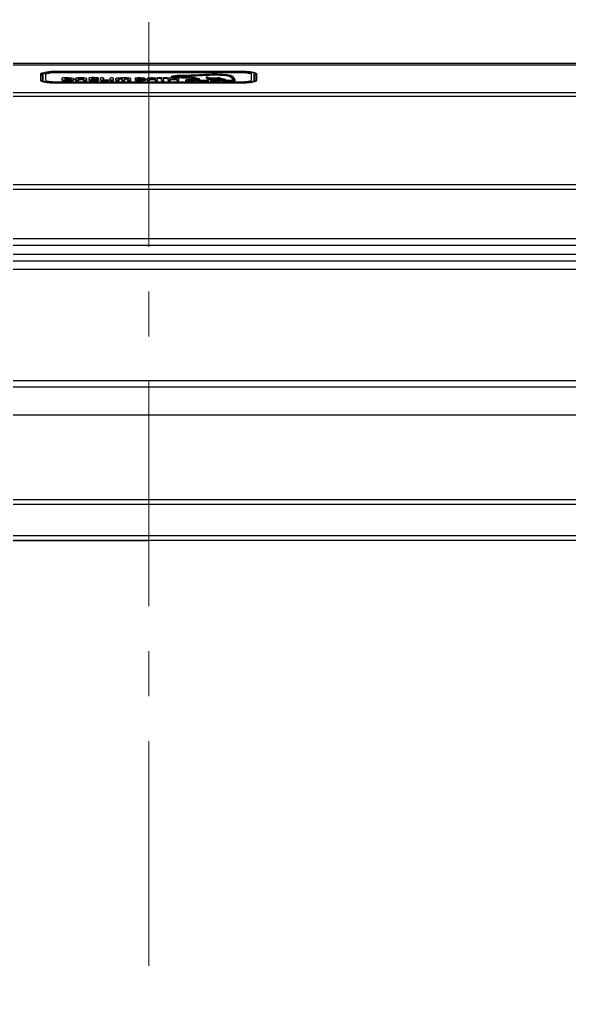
# Model space of a CAD drawing. Extents: x 612 to 6849, y -547 to 2005.
# Drawn here: x 5583.8 to 5706.2, y 98.2 to 315.4 of the extents above; entities that cross this region are included whole.
import ezdxf

# ---------------------------------------------------------------- set-up
doc = ezdxf.new("R2010")
doc.units = 0
doc.header["$LTSCALE"] = 20
doc.header["$MEASUREMENT"] = 0
doc.linetypes.add('CENTER', pattern=[2, 1.25, -0.25, 0.25, -0.25])
doc.layers.add('1', color=7, linetype='CONTINUOUS')

msp = doc.modelspace()

# ---------------------------------------------------------------- linework, layer by layer
at = {"layer": '1', "color": 1, "linetype": 'CENTER', "lineweight": 0, "ltscale": 2}
msp.add_line((5612.56, -215.16), (5612.56, 315.39), dxfattribs=at)
at = {"layer": '1', "color": 7, "linetype": 'Continuous'}
for p, q in [((5764.59, 305.58), (5460.54, 305.58)), ((5764.59, 305.27), (5460.54, 305.27)), ((5588.49, 301.82), (5588.49, 303.29)), ((5588.79, 303), (5588.79, 301.52)), ((5588.99, 303.34), (5588.99, 301.87)), ((5588.99, 301.57), (5588.99, 301.87)), ((5589.63, 301.87), (5589.63, 303.34)), ((5591.99, 303.87), (5591.99, 303.9)), ((5591.99, 303.9), (5632.99, 303.9)), ((5632.99, 303.86), (5591.99, 303.86)), ((5591.99, 303.75), (5591.99, 303.61)), ((5591.99, 303.75), (5632.99, 303.75)), ((5591.99, 303.61), (5632.99, 303.61)), ((5593.28, 301.91), (5593.28, 302.42)), ((5593.28, 301.91), (5593.28, 301.76)), ((5593.91, 301.96), (5593.91, 302.37)), ((5594.18, 301.86), (5594.18, 301.71)), ((5595.17, 301.89), (5595.17, 301.74)), ((5595.2, 302.23), (5595.2, 302.11)), ((5596.24, 301.9), (5596.24, 302.29)), ((5596.24, 301.9), (5596.24, 301.75)), ((5596.43, 301.87), (5596.43, 301.72)), ((5598.01, 302.22), (5596.87, 302.22)), ((5598.01, 302.13), (5596.87, 302.13)), ((5596.87, 302.13), (5596.87, 301.9)), ((5598.01, 301.98), (5596.87, 301.98)), ((5596.87, 301.9), (5596.87, 301.75)), ((5597.3, 302.37), (5597.3, 302.22)), ((5597.57, 302.37), (5597.57, 302.22)), ((5598.01, 302.29), (5598.01, 302.22)), ((5598.01, 301.9), (5598.01, 302.13)), ((5598.01, 301.9), (5598.01, 301.75)), ((5598.2, 301.87), (5598.2, 301.72)), ((5598.64, 302.29), (5598.64, 301.9)), ((5598.64, 301.9), (5598.64, 301.75)), ((5599.19, 302.31), (5599.19, 302.02)), ((5599.19, 302.02), (5599.19, 301.87)), ((5601.08, 302.22), (5599.82, 302.22)), ((5599.82, 302.02), (5599.82, 302.13)), ((5600.26, 302.37), (5600.26, 302.22)), ((5601.23, 302.37), (5600.26, 302.37)), ((5601.29, 301.96), (5600.26, 301.96)), ((5601.08, 302.13), (5601.08, 301.98)), ((5601.23, 302.22), (5601.18, 302.22)), ((5601.23, 302.37), (5601.23, 302.22)), ((5601.28, 302.37), (5601.23, 302.37)), ((5601.28, 302.22), (5601.23, 302.22)), ((5601.24, 302.46), (5601.28, 302.46)), ((5601.29, 301.87), (5601.25, 301.87)), ((5601.25, 301.87), (5601.25, 301.72)), ((5601.28, 302.37), (5601.28, 302.46)), ((5601.28, 302.37), (5601.28, 302.22)), ((5601.28, 302.19), (5601.28, 302.04)), ((5601.29, 301.87), (5601.29, 301.96)), ((5601.29, 301.87), (5601.29, 301.72)), ((5601.82, 302.05), (5601.82, 302.43)), ((5601.82, 302.05), (5601.82, 301.9)), ((5602.02, 302.46), (5602.25, 302.46)), ((5602.04, 301.9), (5602.04, 301.76)), ((5602.79, 301.86), (5602.79, 301.71)), ((5602.85, 301.96), (5603.57, 301.96)), ((5603.52, 301.87), (5603.52, 301.72)), ((5603.57, 301.87), (5603.52, 301.87)), ((5603.57, 301.96), (5603.57, 301.87)), ((5603.57, 301.87), (5603.57, 301.72)), ((5603.98, 301.9), (5603.98, 302.43)), ((5603.98, 301.9), (5603.98, 301.76)), ((5604.18, 302.46), (5604.42, 302.46)), ((5604.42, 301.87), (5604.18, 301.87)), ((5604.18, 301.87), (5604.18, 301.72)), ((5604.42, 301.87), (5604.42, 301.72)), ((5604.62, 302.43), (5604.62, 301.9)), ((5604.62, 301.9), (5604.62, 301.76)), ((5605.21, 301.9), (5605.21, 302.21)), ((5605.21, 301.9), (5605.21, 301.75)), ((5605.41, 301.87), (5605.41, 301.72)), ((5605.65, 301.87), (5605.41, 301.87)), ((5605.65, 301.87), (5605.65, 301.72)), ((5605.78, 301.87), (5605.78, 301.73)), ((5605.85, 302.25), (5605.85, 301.9)), ((5605.85, 302.25), (5605.85, 302.1)), ((5605.85, 302.1), (5605.85, 301.75)), ((5605.85, 301.9), (5605.85, 301.75)), ((5605.99, 302.34), (5605.99, 302.19)), ((5606.53, 302.36), (5606.53, 301.9)), ((5606.53, 301.9), (5606.53, 301.75)), ((5606.96, 301.87), (5606.73, 301.87)), ((5606.73, 301.87), (5606.73, 301.72)), ((5606.96, 301.87), (5606.96, 301.72)), ((5607.16, 302.36), (5607.16, 301.9)), ((5607.16, 301.9), (5607.16, 301.75)), ((5607.71, 302.34), (5607.71, 302.19)), ((5607.85, 302.25), (5607.85, 302.1)), ((5607.85, 301.9), (5607.85, 302.25)), ((5607.85, 301.75), (5607.85, 302.1)), ((5607.85, 301.9), (5607.85, 301.75)), ((5608.29, 301.87), (5608.04, 301.87)), ((5608.04, 301.87), (5608.04, 301.72)), ((5608.29, 301.87), (5608.29, 301.72)), ((5608.48, 302.21), (5608.48, 301.9)), ((5608.48, 301.9), (5608.48, 301.75)), ((5609.56, 301.89), (5609.56, 302.43)), ((5609.56, 301.89), (5609.56, 301.74)), ((5609.69, 301.87), (5609.69, 301.72)), ((5609.97, 302.2), (5609.97, 302.39)), ((5610.68, 302.2), (5609.97, 302.2)), ((5609.97, 301.93), (5609.97, 302.14)), ((5609.97, 302.14), (5610.75, 302.14)), ((5609.97, 301.99), (5610.75, 301.99)), ((5610.18, 301.86), (5610.18, 301.71)), ((5610.7, 302.39), (5610.7, 302.25)), ((5610.75, 302.14), (5610.75, 301.99)), ((5611.29, 301.89), (5611.29, 301.74)), ((5611.59, 302.21), (5611.59, 302.13)), ((5611.78, 302.04), (5611.78, 301.89)), ((5612.2, 301.88), (5612.2, 302.3)), ((5612.2, 301.88), (5612.2, 301.73)), ((5612.52, 301.87), (5612.28, 301.87)), ((5612.28, 301.87), (5612.28, 301.72)), ((5612.52, 301.87), (5612.52, 301.72)), ((5612.6, 302.2), (5612.6, 302.3)), ((5613.98, 302.2), (5612.6, 302.2)), ((5612.6, 302.14), (5612.6, 301.88)), ((5613.98, 302.14), (5612.6, 302.14)), ((5613.98, 301.99), (5612.6, 301.99)), ((5612.6, 301.88), (5612.6, 301.73)), ((5613.17, 302.4), (5613.17, 302.25)), ((5613.86, 302.37), (5613.86, 302.23)), ((5613.98, 302.3), (5613.98, 302.2)), ((5613.98, 301.88), (5613.98, 302.14)), ((5613.98, 301.88), (5613.98, 301.73)), ((5614.06, 301.87), (5614.06, 301.72)), ((5614.3, 301.87), (5614.06, 301.87)), ((5614.3, 301.87), (5614.3, 301.72)), ((5614.38, 302.3), (5614.38, 301.88)), ((5614.38, 301.88), (5614.38, 301.73)), ((5614.45, 302.41), (5614.45, 302.44)), ((5614.45, 302.41), (5614.45, 302.26)), ((5614.53, 302.45), (5616.63, 302.45)), ((5615.38, 302.39), (5614.53, 302.39)), ((5614.53, 302.39), (5614.53, 302.25)), ((5615.38, 302.25), (5614.53, 302.25)), ((5615.38, 301.88), (5615.38, 302.39)), ((5615.38, 301.88), (5615.38, 301.73)), ((5615.46, 301.87), (5615.46, 301.72)), ((5615.7, 301.87), (5615.46, 301.87)), ((5615.7, 301.87), (5615.7, 301.72)), ((5615.78, 302.39), (5615.78, 301.88)), ((5616.63, 302.39), (5615.78, 302.39)), ((5616.63, 302.25), (5615.78, 302.25)), ((5615.78, 301.88), (5615.78, 301.73)), ((5616.63, 302.39), (5616.63, 302.25)), ((5616.7, 302.44), (5616.7, 302.41)), ((5616.7, 302.41), (5616.7, 302.26)), ((5616.88, 301.88), (5616.88, 302.44)), ((5616.88, 301.88), (5616.88, 301.73)), ((5616.97, 302.45), (5617.2, 302.45)), ((5616.97, 301.87), (5616.97, 301.72)), ((5617.2, 301.87), (5616.97, 301.87)), ((5617.2, 301.87), (5617.2, 301.72)), ((5617.28, 302.44), (5617.28, 302.2)), ((5617.28, 302.2), (5618.76, 302.2)), ((5618.76, 302.14), (5617.28, 302.14)), ((5617.28, 302.14), (5617.28, 301.88)), ((5618.76, 301.99), (5617.28, 301.99)), ((5617.28, 301.88), (5617.28, 301.73)), ((5618.04, 302.85), (5618.05, 302.86)), ((5618.36, 302.82), (5618.38, 302.83)), ((5618.36, 302.82), (5618.36, 302.67)), ((5618.36, 302.67), (5618.38, 302.68)), ((5618.38, 302.83), (5618.38, 302.68)), ((5618.54, 302.79), (5618.54, 302.65)), ((5618.71, 302.54), (5618.71, 302.4)), ((5619.2, 302.54), (5618.71, 302.54)), ((5618.76, 302.39), (5618.71, 302.4)), ((5619.22, 302.6), (5618.73, 302.61)), ((5618.76, 302.2), (5618.76, 302.44)), ((5618.76, 301.88), (5618.76, 302.14)), ((5618.76, 301.88), (5618.76, 301.73)), ((5618.85, 302.75), (5618.85, 302.61)), ((5618.85, 302.45), (5619.08, 302.45)), ((5618.85, 301.87), (5618.85, 301.72)), ((5619.08, 301.87), (5618.85, 301.87)), ((5619.08, 301.87), (5619.08, 301.72)), ((5619.16, 302.44), (5619.16, 301.88)), ((5619.2, 302.39), (5619.16, 302.39)), ((5619.16, 301.88), (5619.16, 301.73)), ((5619.2, 302.54), (5619.2, 302.39)), ((5619.96, 303.03), (5620.43, 303.03)), ((5619.97, 302.96), (5619.97, 302.82)), ((5619.97, 302.96), (5620.43, 302.96)), ((5619.97, 302.82), (5620.01, 302.82)), ((5620.03, 302.87), (5620.03, 302.72)), ((5620.22, 302.87), (5620.22, 302.73)), ((5620.31, 302.8), (5620.31, 302.65)), ((5620.43, 302.96), (5620.43, 302.94)), ((5620.49, 302.79), (5620.49, 302.64)), ((5622.25, 301.93), (5621.25, 301.93)), ((5621.25, 301.87), (5621.25, 301.72)), ((5622.25, 301.87), (5621.25, 301.87)), ((5621.26, 301.98), (5621.26, 301.93)), ((5621.44, 302.48), (5621.44, 302.33)), ((5622.25, 301.87), (5622.25, 301.72)), ((5623.53, 302.13), (5623.53, 301.98)), ((5623.64, 301.88), (5623.64, 301.83)), ((5625.37, 302.51), (5625.37, 302.36)), ((5626.34, 301.95), (5626.34, 301.81)), ((5626.81, 301.98), (5626.81, 301.93)), ((5627.97, 301.93), (5626.83, 301.93)), ((5626.86, 301.87), (5626.86, 301.72)), ((5627.97, 301.87), (5626.86, 301.87)), ((5626.87, 302.26), (5626.87, 302.12)), ((5626.92, 302.21), (5626.92, 302.16)), ((5627.97, 301.87), (5627.97, 301.72)), ((5628.2, 302.26), (5628.2, 302.11)), ((5628.99, 302.08), (5628.99, 301.94)), ((5630.95, 302.64), (5630.95, 302.49)), ((5630.95, 302.64), (5631, 302.51)), ((5630.95, 302.49), (5631, 302.37)), ((5631, 302.51), (5631, 302.37)), ((5631.1, 302.31), (5631.32, 301.99)), ((5631.1, 302.31), (5631.1, 302.17)), ((5631.1, 302.17), (5631.32, 301.85)), ((5631.32, 302.64), (5631.38, 302.52)), ((5631.48, 302.32), (5631.69, 302)), ((5632.99, 303.87), (5632.99, 303.9)), ((5632.99, 303.75), (5632.99, 303.61)), ((5635.36, 303.34), (5635.36, 301.87)), ((5635.99, 301.87), (5635.99, 303.34)), ((5635.99, 301.57), (5635.99, 301.87)), ((5636.19, 301.52), (5636.19, 303)), ((5636.49, 303.29), (5636.49, 301.82)), ((5632.99, 301.46), (5591.99, 301.46)), ((5591.99, 301.22), (5591.99, 301.35)), ((5591.99, 301.35), (5632.99, 301.35)), ((5632.99, 301.21), (5591.99, 301.21)), ((5632.99, 301.21), (5591.99, 301.21)), ((5591.99, 301.21), (5591.99, 301.21)), ((5601.29, 301.72), (5601.25, 301.72)), ((5603.57, 301.72), (5603.52, 301.72)), ((5604.42, 301.72), (5604.18, 301.72)), ((5605.65, 301.72), (5605.41, 301.72)), ((5606.96, 301.72), (5606.73, 301.72)), ((5608.29, 301.72), (5608.04, 301.72)), ((5612.52, 301.72), (5612.28, 301.72)), ((5614.3, 301.72), (5614.06, 301.72)), ((5615.7, 301.72), (5615.46, 301.72)), ((5617.2, 301.72), (5616.97, 301.72)), ((5619.08, 301.72), (5618.85, 301.72)), ((5622.25, 301.72), (5621.25, 301.72)), ((5623.6, 301.77), (5623.6, 301.62)), ((5625.02, 301.77), (5623.6, 301.77)), ((5625.02, 301.62), (5623.6, 301.62)), ((5625.02, 301.83), (5623.61, 301.83)), ((5625.02, 301.77), (5625.02, 301.62)), ((5627.97, 301.72), (5626.86, 301.72)), ((5630.88, 301.77), (5629.45, 301.77)), ((5629.45, 301.77), (5629.45, 301.62)), ((5630.88, 301.62), (5629.45, 301.62)), ((5630.88, 301.83), (5629.48, 301.83)), ((5630.88, 301.77), (5630.88, 301.62)), ((5632.99, 301.22), (5632.99, 301.35)), ((5632.99, 301.21), (5632.99, 301.21)), ((5468.04, 299.12), (5757.09, 299.12)), ((5468.04, 298.37), (5757.09, 298.37)), ((5414.45, 278.72), (5810.68, 278.72)), ((5810.58, 277.56), (5414.54, 277.56)), ((5470.29, 266.7), (5754.83, 266.7)), ((5754.83, 265.14), (5470.29, 265.14)), ((5470.29, 263.15), (5754.84, 263.15)), ((5470.29, 261.7), (5754.84, 261.7)), ((5755.24, 259.74), (5469.89, 259.74)), ((5469.24, 235.06), (5755.89, 235.06)), ((5755.89, 233.56), (5469.24, 233.56)), ((5751.01, 227.34), (5474.12, 227.34)), ((5473.15, 208.56), (5751.98, 208.56)), ((5751.98, 207.47), (5473.15, 207.47)), ((5498.58, 200.59), (5726.55, 200.59)), ((5421.96, 199.47), (5612.56, 199.47)), ((5727.8, 199.47), (5497.33, 199.47)), ((5803.17, 199.47), (5612.56, 199.47))]:
    msp.add_line(p, q, dxfattribs=at)
for centre, start_param, end_param in [((5588.49, 303), 3.141593, 4.712389), ((5636.49, 303), 4.712389, 6.283185), ((5588.49, 301.52), 3.141593, 4.712389), ((5636.49, 301.52), 4.712389, 6.283185)]:
    msp.add_ellipse(centre, major_axis=(-0.3, 0), ratio=0.984808, start_param=start_param, end_param=end_param, dxfattribs=at)
for points, knots in [([(5588.49, 303.29), (5588.49, 303.37), (5588.57, 303.44), (5588.77, 303.53), (5588.84, 303.56), (5588.91, 303.58)], [0, 0, 0, 0, 0.727953, 0.727953, 1, 1, 1, 1]), ([(5588.79, 302.85), (5588.79, 302.87), (5588.8, 302.89), (5588.83, 302.95), (5588.88, 302.99), (5588.95, 303.03)], [0, 0, 0, 0, 0.299096, 0.299096, 1, 1, 1, 1]), ([(5594.18, 301.86), (5593.96, 301.86), (5593.74, 301.86), (5593.39, 301.87), (5593.26, 301.88), (5593.28, 301.91)], [0, 0, 0, 0, 0.5, 0.5, 1, 1, 1, 1]), ([(5593.28, 302.42), (5593.28, 302.45), (5593.38, 302.46), (5593.51, 302.46), (5593.83, 302.46), (5594.17, 302.47), (5594.86, 302.46), (5595.24, 302.44), (5595.72, 302.35), (5595.86, 302.28), (5595.83, 302.22)], [0, 0, 0, 0, 0.25, 0.25, 0.25, 0.5, 0.5, 0.75, 0.75, 1, 1, 1, 1]), ([(5593.91, 302.37), (5594.07, 302.37), (5594.23, 302.37), (5594.61, 302.37), (5594.86, 302.36), (5595.15, 302.31), (5595.21, 302.26), (5595.2, 302.23)], [0, 0, 0, 0, 0.333333, 0.333333, 0.666667, 0.666667, 1, 1, 1, 1]), ([(5593.91, 302.22), (5594.07, 302.22), (5594.23, 302.22), (5594.61, 302.22), (5594.86, 302.21), (5595.15, 302.16), (5595.21, 302.11), (5595.2, 302.08)], [0, 0, 0, 0, 0.333333, 0.333333, 0.666667, 0.666667, 1, 1, 1, 1]), ([(5595.83, 302.22), (5595.84, 302.18), (5595.84, 302.14), (5595.83, 302.09), (5595.82, 302.01), (5595.62, 301.93), (5595.17, 301.89)], [0, 0, 0, 0, 0.5, 0.5, 0.5, 1, 1, 1, 1]), ([(5595.84, 302.02), (5595.84, 301.99), (5595.83, 301.97), (5595.83, 301.95), (5595.82, 301.86), (5595.62, 301.78), (5595.17, 301.74)], [0, 0, 0, 0, 0.349648, 0.349648, 0.349648, 1, 1, 1, 1]), ([(5596.87, 301.9), (5596.86, 301.88), (5596.79, 301.87), (5596.59, 301.87), (5596.51, 301.87), (5596.43, 301.87)], [0, 0, 0, 0, 0.5, 0.5, 1, 1, 1, 1]), ([(5596.87, 302.22), (5596.87, 302.25), (5596.87, 302.27), (5596.87, 302.31), (5596.87, 302.34), (5597.03, 302.37), (5597.2, 302.37), (5597.3, 302.37)], [0, 0, 0, 0, 0.333333, 0.333333, 0.666667, 0.666667, 1, 1, 1, 1]), ([(5597.57, 302.47), (5597.84, 302.46), (5598.13, 302.46), (5598.58, 302.39), (5598.64, 302.34), (5598.64, 302.29)], [0, 0, 0, 0, 0.5, 0.5, 1, 1, 1, 1]), ([(5597.57, 302.37), (5597.68, 302.37), (5597.86, 302.37), (5598.01, 302.34), (5598.01, 302.31), (5598.01, 302.29)], [0, 0, 0, 0, 0.5, 0.5, 1, 1, 1, 1]), ([(5598.64, 301.9), (5598.64, 301.9), (5598.63, 301.89), (5598.6, 301.88), (5598.58, 301.88), (5598.53, 301.87), (5598.49, 301.87), (5598.37, 301.87), (5598.29, 301.87), (5598.2, 301.87)], [0, 0, 0, 0, 0.25, 0.25, 0.5, 0.5, 0.75, 0.75, 1, 1, 1, 1]), ([(5601.25, 301.87), (5600.93, 301.85), (5600.35, 301.86), (5600.03, 301.86), (5599.53, 301.87), (5599.15, 301.93), (5599.19, 302.02)], [0, 0, 0, 0, 0.5, 0.5, 0.5, 1, 1, 1, 1]), ([(5601.25, 301.72), (5600.93, 301.71), (5600.35, 301.71), (5600.03, 301.72), (5599.53, 301.72), (5599.15, 301.78), (5599.19, 301.87)], [0, 0, 0, 0, 0.5, 0.5, 0.5, 1, 1, 1, 1]), ([(5600.26, 301.96), (5600.16, 301.96), (5599.98, 301.96), (5599.81, 301.98), (5599.82, 302), (5599.82, 302.02)], [0, 0, 0, 0, 0.5, 0.5, 1, 1, 1, 1]), ([(5599.82, 302.22), (5599.82, 302.25), (5599.82, 302.28), (5599.82, 302.32), (5599.82, 302.34), (5599.95, 302.37), (5600.16, 302.37), (5600.26, 302.37)], [0, 0, 0, 0, 0.333333, 0.333333, 0.666667, 0.666667, 1, 1, 1, 1]), ([(5601.28, 302.19), (5601.28, 302.18), (5601.28, 302.17), (5601.28, 302.14), (5601.19, 302.13), (5601.08, 302.13)], [0, 0, 0, 0, 0.5, 0.5, 1, 1, 1, 1]), ([(5601.28, 302.04), (5601.28, 302.03), (5601.28, 302.02), (5601.28, 301.99), (5601.19, 301.98), (5601.08, 301.98)], [0, 0, 0, 0, 0.5, 0.5, 1, 1, 1, 1]), ([(5602.04, 301.9), (5601.89, 301.93), (5601.83, 301.97), (5601.82, 302), (5601.81, 302.02), (5601.82, 302.03), (5601.82, 302.05)], [0, 0, 0, 0, 0.5, 0.5, 0.5, 1, 1, 1, 1]), ([(5602.04, 301.76), (5601.89, 301.78), (5601.83, 301.82), (5601.82, 301.86), (5601.81, 301.87), (5601.82, 301.89), (5601.82, 301.9)], [0, 0, 0, 0, 0.5, 0.5, 0.5, 1, 1, 1, 1]), ([(5602.25, 302.46), (5602.36, 302.46), (5602.45, 302.45), (5602.45, 302.43), (5602.45, 302.29), (5602.45, 302.15), (5602.45, 302.01)], [0, 0, 0, 0, 0.5, 0.5, 0.5, 1, 1, 1, 1]), ([(5602.33, 302.31), (5602.4, 302.31), (5602.45, 302.29), (5602.45, 302.28), (5602.45, 302.23), (5602.45, 302.18), (5602.45, 302.12)], [0, 0, 0, 0, 0.672868, 0.672868, 0.672868, 1, 1, 1, 1]), ([(5602.45, 302.01), (5602.45, 302), (5602.44, 301.99), (5602.56, 301.96), (5602.74, 301.96), (5602.85, 301.96)], [0, 0, 0, 0, 0.5, 0.5, 1, 1, 1, 1]), ([(5605.21, 302.21), (5605.21, 302.26), (5605.22, 302.34), (5605.57, 302.43), (5605.8, 302.45), (5606.06, 302.45)], [0, 0, 0, 0, 0.5, 0.5, 1, 1, 1, 1]), ([(5605.41, 301.87), (5605.35, 301.87), (5605.3, 301.87), (5605.23, 301.88), (5605.21, 301.89), (5605.21, 301.9)], [0, 0, 0, 0, 0.5, 0.5, 1, 1, 1, 1]), ([(5606.06, 302.45), (5606.32, 302.46), (5606.59, 302.46), (5607.1, 302.46), (5607.4, 302.46), (5607.9, 302.45), (5608.13, 302.43), (5608.47, 302.34), (5608.48, 302.26), (5608.48, 302.21)], [0, 0, 0, 0, 0.25, 0.25, 0.5, 0.5, 0.75, 0.75, 1, 1, 1, 1]), ([(5606.53, 301.9), (5606.54, 301.89), (5606.55, 301.88), (5606.62, 301.87), (5606.67, 301.87), (5606.73, 301.87)], [0, 0, 0, 0, 0.5, 0.5, 1, 1, 1, 1]), ([(5607.16, 301.9), (5607.16, 301.89), (5607.15, 301.88), (5607.07, 301.87), (5607.02, 301.87), (5606.96, 301.87)], [0, 0, 0, 0, 0.5, 0.5, 1, 1, 1, 1]), ([(5608.04, 301.87), (5608, 301.87), (5607.96, 301.87), (5607.88, 301.88), (5607.85, 301.89), (5607.85, 301.9)], [0, 0, 0, 0, 0.5, 0.5, 1, 1, 1, 1]), ([(5608.48, 301.9), (5608.48, 301.89), (5608.47, 301.88), (5608.4, 301.87), (5608.35, 301.87), (5608.29, 301.87)], [0, 0, 0, 0, 0.5, 0.5, 1, 1, 1, 1]), ([(5610.36, 302.46), (5610.78, 302.46), (5611.43, 302.45), (5611.66, 302.38), (5611.81, 302.33), (5611.81, 302.25), (5611.59, 302.21)], [0, 0, 0, 0, 0.5, 0.5, 0.5, 1, 1, 1, 1]), ([(5610.7, 302.39), (5611.06, 302.38), (5611.38, 302.38), (5611.36, 302.29), (5611.34, 302.23), (5611.02, 302.2), (5610.68, 302.2)], [0, 0, 0, 0, 0.5, 0.5, 0.5, 1, 1, 1, 1]), ([(5612.6, 302.3), (5612.6, 302.32), (5612.61, 302.35), (5612.78, 302.39), (5613, 302.4), (5613.17, 302.4)], [0, 0, 0, 0, 0.5, 0.5, 1, 1, 1, 1]), ([(5613.17, 302.4), (5613.26, 302.4), (5613.34, 302.4), (5613.58, 302.4), (5613.76, 302.39), (5613.86, 302.37)], [0, 0, 0, 0, 0.5, 0.5, 1, 1, 1, 1]), ([(5613.17, 302.25), (5613.26, 302.25), (5613.34, 302.25), (5613.58, 302.25), (5613.76, 302.25), (5613.86, 302.23)], [0, 0, 0, 0, 0.5, 0.5, 1, 1, 1, 1]), ([(5618.71, 302.54), (5618.31, 302.55), (5617.77, 302.59), (5617.58, 302.65), (5617.46, 302.69), (5617.48, 302.73), (5617.61, 302.77), (5617.67, 302.78), (5617.75, 302.8), (5617.91, 302.83), (5617.99, 302.84), (5618.04, 302.85)], [0, 0, 0, 0, 0.25, 0.25, 0.25, 0.5, 0.5, 0.5, 0.75, 0.75, 1, 1, 1, 1]), ([(5618.71, 302.4), (5618.31, 302.4), (5617.77, 302.44), (5617.58, 302.5), (5617.46, 302.54), (5617.48, 302.58), (5617.61, 302.62), (5617.65, 302.63), (5617.71, 302.64), (5617.77, 302.65)], [0, 0, 0, 0, 0.363314, 0.363314, 0.363314, 0.726629, 0.726629, 0.726629, 1, 1, 1, 1]), ([(5618.73, 302.61), (5618.47, 302.61), (5618.04, 302.64), (5617.91, 302.68), (5617.85, 302.7), (5617.87, 302.72), (5617.98, 302.75), (5618.05, 302.76), (5618.21, 302.79), (5618.29, 302.8), (5618.36, 302.82)], [0, 0, 0, 0, 0.25, 0.25, 0.25, 0.5, 0.5, 0.75, 0.75, 1, 1, 1, 1]), ([(5618.85, 302.75), (5618.79, 302.75), (5618.71, 302.75), (5618.62, 302.77), (5618.55, 302.78), (5618.54, 302.79)], [0, 0, 0, 0, 0.5, 0.5, 1, 1, 1, 1]), ([(5619.11, 302.81), (5619.18, 302.81), (5619.16, 302.8), (5619.06, 302.77), (5618.95, 302.76), (5618.85, 302.75)], [0, 0, 0, 0, 0.5, 0.5, 1, 1, 1, 1]), ([(5621.44, 302.48), (5621.22, 302.49), (5621, 302.51), (5620.76, 302.51), (5620.27, 302.53), (5619.7, 302.53), (5619.2, 302.54)], [0, 0, 0, 0, 0.5, 0.5, 0.5, 1, 1, 1, 1]), ([(5621.44, 302.33), (5621.22, 302.35), (5621, 302.36), (5620.76, 302.37), (5620.27, 302.38), (5619.7, 302.38), (5619.2, 302.39)], [0, 0, 0, 0, 0.5, 0.5, 0.5, 1, 1, 1, 1]), ([(5623.64, 301.88), (5624.25, 302), (5623.89, 302.18), (5623.37, 302.29), (5622.72, 302.43), (5621.85, 302.55), (5620.83, 302.58), (5620.32, 302.59), (5619.74, 302.6), (5619.22, 302.6)], [0, 0, 0, 0, 0.333333, 0.333333, 0.333333, 0.666667, 0.666667, 0.666667, 1, 1, 1, 1]), ([(5620.03, 302.87), (5619.97, 302.88), (5619.98, 302.89), (5620.02, 302.9), (5620.18, 302.93), (5620.44, 302.96), (5620.65, 302.93), (5620.77, 302.92), (5620.83, 302.9), (5620.8, 302.84), (5620.65, 302.8), (5620.49, 302.79)], [0, 0, 0, 0, 0.25, 0.25, 0.25, 0.5, 0.5, 0.5, 0.75, 0.75, 1, 1, 1, 1]), ([(5620.38, 302.83), (5620.44, 302.84), (5620.52, 302.86), (5620.54, 302.88), (5620.52, 302.89), (5620.39, 302.9), (5620.28, 302.88), (5620.22, 302.87)], [0, 0, 0, 0, 0.333333, 0.333333, 0.666667, 0.666667, 1, 1, 1, 1]), ([(5620.43, 303.03), (5620.91, 303.03), (5621.44, 303.03), (5621.91, 303.05), (5622.55, 303.07), (5623.17, 303.11), (5623.79, 303.14), (5624.54, 303.19), (5625.3, 303.23), (5626.09, 303.26), (5627.59, 303.3), (5629.27, 303.28), (5630.35, 303.07), (5630.95, 302.95), (5631.23, 302.8), (5631.32, 302.64)], [0, 0, 0, 0, 0.2, 0.2, 0.2, 0.4, 0.4, 0.4, 0.6, 0.6, 0.6, 0.8, 0.8, 0.8, 1, 1, 1, 1]), ([(5620.43, 302.96), (5620.94, 302.97), (5621.49, 302.96), (5621.99, 302.98), (5622.64, 303.01), (5623.28, 303.04), (5623.91, 303.08), (5624.64, 303.13), (5625.38, 303.17), (5626.15, 303.19), (5627.52, 303.23), (5629.08, 303.21), (5630.07, 303.02), (5630.61, 302.92), (5630.86, 302.78), (5630.95, 302.64)], [0, 0, 0, 0, 0.2, 0.2, 0.2, 0.4, 0.4, 0.4, 0.6, 0.6, 0.6, 0.8, 0.8, 0.8, 1, 1, 1, 1]), ([(5620.43, 302.82), (5620.94, 302.82), (5621.49, 302.82), (5621.99, 302.84), (5622.64, 302.86), (5623.28, 302.9), (5623.91, 302.93), (5624.64, 302.98), (5625.38, 303.02), (5626.15, 303.04), (5627.52, 303.08), (5629.08, 303.07), (5630.07, 302.87), (5630.61, 302.77), (5630.86, 302.63), (5630.95, 302.49)], [0, 0, 0, 0, 0.2, 0.2, 0.2, 0.4, 0.4, 0.4, 0.6, 0.6, 0.6, 0.8, 0.8, 0.8, 1, 1, 1, 1]), ([(5620.67, 302.78), (5620.77, 302.77), (5620.83, 302.75), (5620.8, 302.69), (5620.65, 302.65), (5620.49, 302.64)], [0, 0, 0, 0, 0.488769, 0.488769, 1, 1, 1, 1]), ([(5621.25, 301.87), (5621.11, 301.87), (5620.97, 301.87), (5620.79, 301.91), (5620.76, 301.93), (5620.78, 301.97), (5620.92, 302.01), (5621.03, 302.02)], [0, 0, 0, 0, 0.333333, 0.333333, 0.666667, 0.666667, 1, 1, 1, 1]), ([(5621.03, 302.02), (5621.43, 302.08), (5621.57, 302.13), (5621.59, 302.22), (5621.62, 302.29), (5621.56, 302.41), (5621.44, 302.48)], [0, 0, 0, 0, 0.5, 0.5, 0.5, 1, 1, 1, 1]), ([(5621.25, 301.93), (5621.2, 301.93), (5621.14, 301.94), (5621.14, 301.96), (5621.22, 301.97), (5621.26, 301.98)], [0, 0, 0, 0, 0.5, 0.5, 1, 1, 1, 1]), ([(5621.26, 301.98), (5621.74, 302.04), (5621.92, 302.11), (5621.95, 302.22), (5621.98, 302.29), (5621.94, 302.37), (5621.86, 302.44)], [0, 0, 0, 0, 0.5, 0.5, 0.5, 1, 1, 1, 1]), ([(5621.26, 301.83), (5621.74, 301.89), (5621.92, 301.96), (5621.95, 302.07), (5621.97, 302.11), (5621.96, 302.15), (5621.94, 302.2)], [0, 0, 0, 0, 0.636816, 0.636816, 0.636816, 1, 1, 1, 1]), ([(5621.53, 301.99), (5621.57, 302.02), (5621.59, 302.04), (5621.59, 302.07), (5621.62, 302.14), (5621.56, 302.26), (5621.44, 302.33)], [0, 0, 0, 0, 0.249337, 0.249337, 0.249337, 1, 1, 1, 1]), ([(5623.6, 301.77), (5623.37, 301.77), (5623.17, 301.8), (5623.12, 301.87), (5623.27, 301.91), (5623.4, 301.93)], [0, 0, 0, 0, 0.5, 0.5, 1, 1, 1, 1]), ([(5623.61, 301.83), (5623.56, 301.83), (5623.51, 301.84), (5623.51, 301.86), (5623.6, 301.88), (5623.64, 301.88)], [0, 0, 0, 0, 0.5, 0.5, 1, 1, 1, 1]), ([(5625.37, 302.51), (5625.56, 302.45), (5625.71, 302.37), (5625.77, 302.3), (5625.94, 302.15), (5625.8, 302), (5625.33, 301.86), (5625.26, 301.84), (5625.16, 301.83), (5625.02, 301.83)], [0, 0, 0, 0, 0.333333, 0.333333, 0.333333, 0.666667, 0.666667, 0.666667, 1, 1, 1, 1]), ([(5626.15, 302.28), (5626.3, 302.12), (5626.14, 301.97), (5625.65, 301.83), (5625.51, 301.79), (5625.29, 301.77), (5625.02, 301.77)], [0, 0, 0, 0, 0.5, 0.5, 0.5, 1, 1, 1, 1]), ([(5625.64, 302.54), (5625.59, 302.55), (5625.49, 302.56), (5625.32, 302.54), (5625.32, 302.52), (5625.37, 302.51)], [0, 0, 0, 0, 0.5, 0.5, 1, 1, 1, 1]), ([(5625.37, 302.36), (5625.56, 302.3), (5625.71, 302.22), (5625.77, 302.16), (5625.78, 302.15), (5625.78, 302.15), (5625.78, 302.15)], [0, 0, 0, 0, 0.981385, 0.981385, 0.981385, 1, 1, 1, 1]), ([(5626.86, 301.87), (5626.71, 301.87), (5626.56, 301.87), (5626.36, 301.91), (5626.31, 301.93), (5626.34, 301.95)], [0, 0, 0, 0, 0.5, 0.5, 1, 1, 1, 1]), ([(5626.56, 302.02), (5626.83, 302.06), (5626.93, 302.11), (5626.93, 302.17), (5626.93, 302.19), (5626.93, 302.2), (5626.92, 302.21)], [0, 0, 0, 0, 0.5, 0.5, 0.5, 1, 1, 1, 1]), ([(5626.83, 301.93), (5626.77, 301.93), (5626.73, 301.94), (5626.73, 301.96), (5626.78, 301.97), (5626.81, 301.98)], [0, 0, 0, 0, 0.5, 0.5, 1, 1, 1, 1]), ([(5626.81, 301.98), (5627.15, 302.03), (5627.29, 302.09), (5627.29, 302.17), (5627.29, 302.19), (5627.29, 302.2), (5627.28, 302.22)], [0, 0, 0, 0, 0.5, 0.5, 0.5, 1, 1, 1, 1]), ([(5627.29, 302), (5627.29, 302.01), (5627.29, 302.02), (5627.29, 302.03), (5627.29, 302.04), (5627.29, 302.06), (5627.28, 302.07)], [0, 0, 0, 0, 0.080908, 0.080908, 0.080908, 1, 1, 1, 1]), ([(5628.24, 302.41), (5628.23, 302.43), (5628.18, 302.44), (5627.95, 302.44), (5627.9, 302.42), (5627.91, 302.37), (5627.95, 302.35), (5628.01, 302.32)], [0, 0, 0, 0, 0.333333, 0.333333, 0.666667, 0.666667, 1, 1, 1, 1]), ([(5629.48, 301.83), (5629.42, 301.83), (5629.38, 301.84), (5629.38, 301.87), (5629.58, 301.9), (5629.71, 301.96), (5629.71, 302), (5629.61, 302.04), (5629.45, 302.1), (5629.2, 302.15), (5628.95, 302.19), (5628.63, 302.26), (5628.26, 302.32), (5628.24, 302.41)], [0, 0, 0, 0, 0.2, 0.2, 0.4, 0.4, 0.6, 0.6, 0.6, 0.8, 0.8, 0.8, 1, 1, 1, 1]), ([(5629.45, 301.77), (5629.23, 301.77), (5629.04, 301.78), (5628.92, 301.88), (5629.22, 301.91), (5629.3, 301.95), (5629.33, 301.97), (5629.32, 301.99), (5629.2, 302.04), (5629.1, 302.06), (5628.99, 302.08)], [0, 0, 0, 0, 0.25, 0.25, 0.5, 0.5, 0.5, 0.75, 0.75, 1, 1, 1, 1]), ([(5631.69, 302), (5631.73, 301.94), (5631.7, 301.86), (5631.44, 301.81), (5631.3, 301.79), (5631.08, 301.77), (5630.88, 301.77)], [0, 0, 0, 0, 0.5, 0.5, 0.5, 1, 1, 1, 1]), ([(5631.27, 301.89), (5631.25, 301.88), (5631.21, 301.87), (5631.16, 301.86), (5631.1, 301.85), (5630.98, 301.83), (5630.88, 301.83)], [0, 0, 0, 0, 0.210676, 0.210676, 0.210676, 1, 1, 1, 1]), ([(5631.69, 301.85), (5631.73, 301.79), (5631.7, 301.72), (5631.44, 301.67), (5631.3, 301.64), (5631.08, 301.62), (5630.88, 301.62)], [0, 0, 0, 0, 0.5, 0.5, 0.5, 1, 1, 1, 1]), ([(5632.99, 303.9), (5633.41, 303.9), (5633.83, 303.89), (5634.59, 303.84), (5634.93, 303.8), (5635.53, 303.72), (5635.8, 303.66), (5636.2, 303.55), (5636.35, 303.48), (5636.47, 303.37), (5636.49, 303.33), (5636.49, 303.29)], [0, 0, 0, 0, 0.229654, 0.229654, 0.443273, 0.443273, 0.658699, 0.658699, 0.875871, 0.875871, 1, 1, 1, 1]), ([(5636.04, 303.02), (5636.1, 302.99), (5636.14, 302.96), (5636.18, 302.9), (5636.19, 302.88), (5636.19, 302.85)], [0, 0, 0, 0, 0.599189, 0.599189, 1, 1, 1, 1]), ([(5591.99, 301.21), (5591.57, 301.21), (5591.15, 301.22), (5590.4, 301.27), (5590.05, 301.31), (5589.45, 301.4), (5589.19, 301.45), (5588.78, 301.57), (5588.64, 301.63), (5588.51, 301.74), (5588.49, 301.78), (5588.49, 301.82)], [0, 0, 0, 0, 0.229592, 0.229592, 0.443085, 0.443085, 0.658524, 0.658524, 0.875777, 0.875777, 1, 1, 1, 1]), ([(5594.18, 301.71), (5593.96, 301.72), (5593.74, 301.72), (5593.39, 301.72), (5593.26, 301.74), (5593.28, 301.76)], [0, 0, 0, 0, 0.5, 0.5, 1, 1, 1, 1]), ([(5596.87, 301.75), (5596.86, 301.73), (5596.79, 301.72), (5596.59, 301.72), (5596.51, 301.72), (5596.43, 301.72)], [0, 0, 0, 0, 0.5, 0.5, 1, 1, 1, 1]), ([(5598.64, 301.75), (5598.64, 301.75), (5598.63, 301.74), (5598.6, 301.73), (5598.58, 301.73), (5598.53, 301.72), (5598.49, 301.72), (5598.37, 301.72), (5598.29, 301.72), (5598.2, 301.72)], [0, 0, 0, 0, 0.25, 0.25, 0.5, 0.5, 0.75, 0.75, 1, 1, 1, 1]), ([(5605.41, 301.72), (5605.35, 301.72), (5605.3, 301.72), (5605.23, 301.74), (5605.21, 301.74), (5605.21, 301.75)], [0, 0, 0, 0, 0.5, 0.5, 1, 1, 1, 1]), ([(5606.53, 301.75), (5606.54, 301.74), (5606.55, 301.74), (5606.62, 301.72), (5606.67, 301.72), (5606.73, 301.72)], [0, 0, 0, 0, 0.5, 0.5, 1, 1, 1, 1]), ([(5607.16, 301.75), (5607.16, 301.74), (5607.15, 301.74), (5607.07, 301.72), (5607.02, 301.72), (5606.96, 301.72)], [0, 0, 0, 0, 0.5, 0.5, 1, 1, 1, 1]), ([(5608.04, 301.72), (5608, 301.72), (5607.96, 301.72), (5607.88, 301.73), (5607.85, 301.74), (5607.85, 301.75)], [0, 0, 0, 0, 0.5, 0.5, 1, 1, 1, 1]), ([(5608.48, 301.75), (5608.48, 301.74), (5608.47, 301.74), (5608.4, 301.72), (5608.35, 301.72), (5608.29, 301.72)], [0, 0, 0, 0, 0.5, 0.5, 1, 1, 1, 1]), ([(5621.25, 301.72), (5621.11, 301.72), (5620.97, 301.73), (5620.79, 301.76), (5620.76, 301.78), (5620.77, 301.81), (5620.77, 301.81), (5620.78, 301.81)], [0, 0, 0, 0, 0.480209, 0.480209, 0.960419, 0.960419, 1, 1, 1, 1]), ([(5623.6, 301.62), (5623.37, 301.62), (5623.17, 301.65), (5623.14, 301.7), (5623.17, 301.72), (5623.21, 301.74)], [0, 0, 0, 0, 0.671888, 0.671888, 1, 1, 1, 1]), ([(5625.85, 301.75), (5625.79, 301.72), (5625.73, 301.7), (5625.65, 301.68), (5625.51, 301.64), (5625.29, 301.62), (5625.02, 301.62)], [0, 0, 0, 0, 0.130317, 0.130317, 0.130317, 1, 1, 1, 1]), ([(5626.86, 301.72), (5626.71, 301.72), (5626.56, 301.73), (5626.36, 301.76), (5626.31, 301.78), (5626.34, 301.81)], [0, 0, 0, 0, 0.5, 0.5, 1, 1, 1, 1]), ([(5629.45, 301.62), (5629.23, 301.62), (5629.04, 301.64), (5628.95, 301.71), (5629.01, 301.73), (5629.09, 301.75)], [0, 0, 0, 0, 0.658761, 0.658761, 1, 1, 1, 1]), ([(5636.49, 301.82), (5636.49, 301.75), (5636.42, 301.67), (5636.13, 301.54), (5635.93, 301.48), (5635.42, 301.38), (5635.12, 301.33), (5634.44, 301.26), (5634.06, 301.24), (5633.45, 301.21), (5633.22, 301.21), (5632.99, 301.21)], [0, 0, 0, 0, 0.229684, 0.229684, 0.443247, 0.443247, 0.658693, 0.658693, 0.875881, 0.875881, 1, 1, 1, 1])]:
    msp.add_open_spline(points, degree=3, knots=knots, dxfattribs=at)
for points, degree in [([(5589.5, 303.35), (5589.06, 303.25), (5588.79, 303.13), (5588.79, 303)], 3), ([(5591.99, 303.86), (5590.34, 303.86), (5588.99, 303.63), (5588.99, 303.34)], 3), ([(5588.99, 301.87), (5588.99, 301.58), (5590.34, 301.35), (5591.99, 301.35)], 3), ([(5589.63, 303.34), (5589.63, 303.57), (5590.69, 303.75), (5591.99, 303.75)], 3), ([(5589.63, 303.2), (5589.63, 303.42), (5590.69, 303.61), (5591.99, 303.61)], 3), ([(5591.99, 301.46), (5590.69, 301.46), (5589.63, 301.64), (5589.63, 301.87)], 3), ([(5594.42, 301.96), (5594.25, 301.96), (5594.08, 301.96), (5593.91, 301.96)], 3), ([(5595.17, 301.89), (5594.9, 301.87), (5594.48, 301.86), (5594.18, 301.86)], 3), ([(5595.2, 302.09), (5595.18, 302.01), (5594.88, 301.95), (5594.42, 301.96)], 3), ([(5595.2, 302.23), (5595.21, 302.18), (5595.22, 302.13), (5595.2, 302.09)], 3), ([(5596.24, 302.29), (5596.23, 302.33), (5596.3, 302.39), (5596.47, 302.42)], 3), ([(5596.24, 302.3), (5596.24, 302.15)], 1), ([(5596.43, 301.87), (5596.32, 301.87), (5596.24, 301.88), (5596.24, 301.9)], 3), ([(5596.47, 302.42), (5596.67, 302.46), (5597.02, 302.47), (5597.31, 302.47)], 3), ([(5597.3, 302.37), (5597.38, 302.37), (5597.48, 302.37), (5597.57, 302.37)], 3), ([(5597.31, 302.47), (5597.4, 302.47), (5597.48, 302.47), (5597.57, 302.47)], 3), ([(5598.2, 301.87), (5598.09, 301.87), (5598.01, 301.88), (5598.01, 301.9)], 3), ([(5598.64, 301.75), (5598.64, 301.9)], 1), ([(5600.35, 302.47), (5599.71, 302.47), (5599.18, 302.43), (5599.19, 302.31)], 3), ([(5601.08, 302.13), (5600.66, 302.13), (5600.24, 302.13), (5599.82, 302.13)], 3), ([(5601.08, 301.98), (5600.68, 301.98), (5600.28, 301.98), (5599.88, 301.98)], 3), ([(5600.35, 302.47), (5600.64, 302.47), (5600.94, 302.46), (5601.24, 302.46)], 3), ([(5601.28, 302.19), (5601.28, 302.21), (5601.19, 302.22), (5601.08, 302.22)], 3), ([(5601.82, 302.43), (5601.82, 302.45), (5601.91, 302.46), (5602.02, 302.46)], 3), ([(5602.79, 301.86), (5602.52, 301.86), (5602.24, 301.87), (5602.04, 301.9)], 3), ([(5602.45, 302.28), (5602.45, 302.43)], 1), ([(5603.52, 301.87), (5603.26, 301.86), (5603.06, 301.86), (5602.79, 301.86)], 3), ([(5603.98, 302.43), (5603.98, 302.45), (5604.07, 302.46), (5604.18, 302.46)], 3), ([(5604.18, 301.87), (5604.07, 301.87), (5603.98, 301.88), (5603.98, 301.9)], 3), ([(5604.42, 302.46), (5604.53, 302.46), (5604.62, 302.45), (5604.62, 302.43)], 3), ([(5604.62, 301.9), (5604.62, 301.88), (5604.53, 301.87), (5604.42, 301.87)], 3), ([(5605.78, 301.87), (5605.74, 301.87), (5605.7, 301.87), (5605.65, 301.87)], 3), ([(5605.85, 301.9), (5605.85, 301.89), (5605.82, 301.88), (5605.78, 301.87)], 3), ([(5605.85, 302.25), (5605.86, 302.28), (5605.88, 302.32), (5605.99, 302.34)], 3), ([(5605.85, 302.1), (5605.86, 302.13), (5605.88, 302.17), (5605.99, 302.19)], 3), ([(5605.99, 302.34), (5606.09, 302.36), (5606.36, 302.36), (5606.53, 302.36)], 3), ([(5605.99, 302.19), (5606.09, 302.21), (5606.36, 302.21), (5606.53, 302.21)], 3), ([(5607.16, 302.36), (5607.33, 302.36), (5607.6, 302.36), (5607.71, 302.34)], 3), ([(5607.16, 302.21), (5607.33, 302.21), (5607.6, 302.21), (5607.71, 302.19)], 3), ([(5607.71, 302.34), (5607.82, 302.32), (5607.84, 302.28), (5607.85, 302.25)], 3), ([(5607.71, 302.19), (5607.82, 302.17), (5607.84, 302.13), (5607.85, 302.1)], 3), ([(5609.56, 302.43), (5609.56, 302.44), (5609.62, 302.45), (5609.69, 302.45)], 3), ([(5609.69, 301.87), (5609.62, 301.87), (5609.56, 301.88), (5609.56, 301.89)], 3), ([(5609.69, 302.45), (5609.92, 302.46), (5610.14, 302.46), (5610.36, 302.46)], 3), ([(5610.18, 301.86), (5610.02, 301.86), (5609.85, 301.86), (5609.69, 301.87)], 3), ([(5609.97, 302.39), (5610.18, 302.39), (5610.52, 302.4), (5610.7, 302.39)], 3), ([(5609.97, 302.24), (5610.18, 302.25), (5610.52, 302.25), (5610.7, 302.25)], 3), ([(5610.82, 301.93), (5610.55, 301.92), (5610.24, 301.93), (5609.97, 301.93)], 3), ([(5611.29, 301.89), (5611, 301.86), (5610.49, 301.86), (5610.18, 301.86)], 3), ([(5610.7, 302.25), (5610.88, 302.24), (5611.04, 302.24), (5611.16, 302.22)], 3), ([(5610.75, 302.14), (5611.12, 302.14), (5611.37, 302.11), (5611.38, 302.04)], 3), ([(5610.75, 301.99), (5610.94, 301.99), (5611.1, 301.98), (5611.21, 301.96)], 3), ([(5611.38, 302.04), (5611.4, 301.97), (5611.17, 301.94), (5610.82, 301.93)], 3), ([(5611.59, 302.21), (5611.51, 302.19), (5611.39, 302.18), (5611.26, 302.17)], 3), ([(5611.26, 302.17), (5611.57, 302.15), (5611.77, 302.11), (5611.78, 302.04)], 3), ([(5611.78, 302.04), (5611.8, 301.98), (5611.65, 301.91), (5611.29, 301.89)], 3), ([(5611.78, 301.89), (5611.8, 301.83), (5611.65, 301.77), (5611.29, 301.74)], 3), ([(5611.38, 301.89), (5611.38, 301.87), (5611.37, 301.85), (5611.34, 301.84)], 3), ([(5611.76, 302.16), (5611.77, 302.14), (5611.76, 302.12), (5611.73, 302.11)], 3), ([(5612.2, 302.3), (5612.2, 302.34), (5612.24, 302.39), (5612.42, 302.42)], 3), ([(5612.28, 301.87), (5612.23, 301.87), (5612.2, 301.87), (5612.2, 301.88)], 3), ([(5612.42, 302.42), (5612.59, 302.45), (5612.9, 302.46), (5613.15, 302.46)], 3), ([(5612.6, 301.88), (5612.6, 301.87), (5612.56, 301.87), (5612.52, 301.87)], 3), ([(5613.15, 302.46), (5613.26, 302.46), (5613.36, 302.46), (5613.47, 302.46)], 3), ([(5613.47, 302.46), (5613.68, 302.46), (5613.96, 302.45), (5614.12, 302.43)], 3), ([(5613.86, 302.37), (5613.98, 302.35), (5613.97, 302.33), (5613.98, 302.3)], 3), ([(5613.86, 302.23), (5613.9, 302.22), (5613.93, 302.21), (5613.94, 302.2)], 3), ([(5614.06, 301.87), (5614.01, 301.87), (5613.98, 301.87), (5613.98, 301.88)], 3), ([(5614.12, 302.43), (5614.33, 302.4), (5614.38, 302.34), (5614.38, 302.3)], 3), ([(5614.38, 301.88), (5614.38, 301.87), (5614.34, 301.87), (5614.3, 301.87)], 3), ([(5614.45, 302.44), (5614.45, 302.45), (5614.49, 302.45), (5614.53, 302.45)], 3), ([(5614.53, 302.39), (5614.49, 302.39), (5614.45, 302.4), (5614.45, 302.41)], 3), ([(5614.53, 302.25), (5614.49, 302.25), (5614.45, 302.25), (5614.45, 302.26)], 3), ([(5615.46, 301.87), (5615.42, 301.87), (5615.38, 301.87), (5615.38, 301.88)], 3), ([(5615.78, 301.88), (5615.78, 301.87), (5615.74, 301.87), (5615.7, 301.87)], 3), ([(5616.63, 302.45), (5616.67, 302.45), (5616.7, 302.45), (5616.7, 302.44)], 3), ([(5616.7, 302.41), (5616.7, 302.4), (5616.67, 302.39), (5616.63, 302.39)], 3), ([(5616.7, 302.26), (5616.7, 302.25), (5616.67, 302.25), (5616.63, 302.25)], 3), ([(5616.88, 302.44), (5616.88, 302.45), (5616.92, 302.45), (5616.97, 302.45)], 3), ([(5616.97, 301.87), (5616.92, 301.87), (5616.88, 301.87), (5616.88, 301.88)], 3), ([(5617.2, 302.45), (5617.25, 302.45), (5617.28, 302.45), (5617.28, 302.44)], 3), ([(5617.28, 301.88), (5617.28, 301.87), (5617.25, 301.87), (5617.2, 301.87)], 3), ([(5618.05, 302.86), (5618.43, 302.98), (5619.19, 303.02), (5619.96, 303.03)], 3), ([(5618.23, 302.64), (5618.28, 302.65), (5618.32, 302.66), (5618.36, 302.67)], 3), ([(5618.38, 302.83), (5618.69, 302.93), (5619.35, 302.96), (5619.97, 302.96)], 3), ([(5618.38, 302.68), (5618.69, 302.78), (5619.35, 302.81), (5619.97, 302.82)], 3), ([(5618.54, 302.79), (5618.53, 302.8), (5618.57, 302.81), (5618.61, 302.82)], 3), ([(5618.54, 302.8), (5618.54, 302.65)], 1), ([(5618.61, 302.82), (5618.75, 302.83), (5618.97, 302.82), (5619.11, 302.81)], 3), ([(5618.76, 302.44), (5618.76, 302.45), (5618.8, 302.45), (5618.85, 302.45)], 3), ([(5618.85, 301.87), (5618.8, 301.87), (5618.76, 301.87), (5618.76, 301.88)], 3), ([(5619.08, 302.45), (5619.12, 302.45), (5619.16, 302.45), (5619.16, 302.44)], 3), ([(5619.16, 301.88), (5619.16, 301.87), (5619.12, 301.87), (5619.08, 301.87)], 3), ([(5619.14, 302.65), (5619.14, 302.79)], 1), ([(5620.22, 302.87), (5620.17, 302.86), (5620.08, 302.86), (5620.03, 302.87)], 3), ([(5620.22, 302.73), (5620.17, 302.72), (5620.08, 302.71), (5620.03, 302.72)], 3), ([(5620.38, 302.75), (5620.32, 302.74), (5620.26, 302.73), (5620.22, 302.73)], 3), ([(5620.31, 302.8), (5620.28, 302.81), (5620.32, 302.82), (5620.38, 302.83)], 3), ([(5620.3, 302.81), (5620.3, 302.66)], 1), ([(5620.31, 302.65), (5620.3, 302.65), (5620.3, 302.66), (5620.3, 302.66)], 3), ([(5620.49, 302.79), (5620.42, 302.78), (5620.34, 302.79), (5620.31, 302.8)], 3), ([(5620.49, 302.64), (5620.42, 302.63), (5620.34, 302.64), (5620.31, 302.65)], 3), ([(5620.77, 301.93), (5620.77, 301.78)], 1), ([(5621.86, 302.44), (5622.38, 302.38), (5622.93, 302.29), (5623.27, 302.21)], 3), ([(5621.86, 302.29), (5622.38, 302.24), (5622.93, 302.14), (5623.27, 302.06)], 3), ([(5623.27, 302.21), (5623.2, 302.11), (5622.95, 301.93), (5622.25, 301.93)], 3), ([(5623.53, 302.13), (5623.41, 302.01), (5623.03, 301.87), (5622.25, 301.87)], 3), ([(5623.53, 301.98), (5623.41, 301.86), (5623.03, 301.72), (5622.25, 301.72)], 3), ([(5623.4, 301.93), (5623.68, 301.98), (5623.67, 302.06), (5623.53, 302.13)], 3), ([(5623.64, 301.74), (5624.01, 301.81), (5624.03, 301.91), (5623.86, 301.99)], 3), ([(5625.34, 302.38), (5625.33, 302.37), (5625.34, 302.37), (5625.37, 302.36)], 3), ([(5625.34, 302.53), (5625.34, 302.38)], 1), ([(5626.07, 302.35), (5625.99, 302.4), (5625.82, 302.49), (5625.64, 302.54)], 3), ([(5628.01, 302.32), (5627.38, 302.31), (5626.69, 302.33), (5626.07, 302.35)], 3), ([(5626.87, 302.26), (5626.63, 302.27), (5626.39, 302.27), (5626.15, 302.28)], 3), ([(5626.87, 302.12), (5626.63, 302.12), (5626.39, 302.13), (5626.15, 302.13)], 3), ([(5626.34, 301.95), (5626.35, 301.98), (5626.47, 302), (5626.56, 302.02)], 3), ([(5626.92, 302.21), (5626.91, 302.23), (5626.89, 302.25), (5626.87, 302.26)], 3), ([(5627.28, 302.22), (5627.27, 302.23), (5627.25, 302.25), (5627.24, 302.26)], 3), ([(5627.24, 302.26), (5627.56, 302.25), (5627.88, 302.25), (5628.2, 302.26)], 3), ([(5627.24, 302.11), (5627.56, 302.11), (5627.88, 302.1), (5628.2, 302.11)], 3), ([(5627.9, 302.4), (5627.9, 302.26)], 1), ([(5628.68, 302.15), (5628.63, 302.08), (5628.5, 301.93), (5627.97, 301.93)], 3), ([(5628.99, 302.08), (5628.89, 301.99), (5628.62, 301.87), (5627.97, 301.87)], 3), ([(5628.99, 301.94), (5628.89, 301.84), (5628.62, 301.72), (5627.97, 301.72)], 3), ([(5628.2, 302.26), (5628.33, 302.22), (5628.51, 302.18), (5628.68, 302.15)], 3), ([(5628.2, 302.11), (5628.33, 302.07), (5628.51, 302.03), (5628.68, 302)], 3), ([(5629.13, 301.9), (5629.09, 301.91), (5629.04, 301.93), (5628.99, 301.94)], 3), ([(5631, 302.51), (5631.02, 302.45), (5631.05, 302.38), (5631.1, 302.31)], 3), ([(5631, 302.37), (5631.02, 302.3), (5631.05, 302.23), (5631.1, 302.17)], 3), ([(5631.38, 302.52), (5631.39, 302.45), (5631.43, 302.39), (5631.48, 302.32)], 3), ([(5635.99, 303.34), (5635.99, 303.63), (5634.64, 303.86), (5632.99, 303.86)], 3), ([(5632.99, 303.75), (5634.29, 303.75), (5635.36, 303.57), (5635.36, 303.34)], 3), ([(5632.99, 303.61), (5634.29, 303.61), (5635.36, 303.42), (5635.36, 303.2)], 3), ([(5635.36, 301.87), (5635.36, 301.64), (5634.29, 301.46), (5632.99, 301.46)], 3), ([(5632.99, 301.35), (5634.64, 301.35), (5635.99, 301.58), (5635.99, 301.87)], 3), ([(5595.17, 301.74), (5594.9, 301.72), (5594.48, 301.71), (5594.18, 301.71)], 3), ([(5596.43, 301.72), (5596.32, 301.72), (5596.24, 301.73), (5596.24, 301.75)], 3), ([(5598.2, 301.72), (5598.09, 301.72), (5598.01, 301.73), (5598.01, 301.75)], 3), ([(5602.79, 301.71), (5602.52, 301.72), (5602.24, 301.72), (5602.04, 301.76)], 3), ([(5603.52, 301.72), (5603.26, 301.72), (5603.06, 301.71), (5602.79, 301.71)], 3), ([(5604.18, 301.72), (5604.07, 301.72), (5603.98, 301.74), (5603.98, 301.76)], 3), ([(5604.62, 301.76), (5604.62, 301.74), (5604.53, 301.72), (5604.42, 301.72)], 3), ([(5605.78, 301.73), (5605.74, 301.72), (5605.7, 301.72), (5605.65, 301.72)], 3), ([(5605.85, 301.75), (5605.85, 301.74), (5605.82, 301.73), (5605.78, 301.73)], 3), ([(5609.69, 301.72), (5609.62, 301.72), (5609.56, 301.73), (5609.56, 301.74)], 3), ([(5610.18, 301.71), (5610.02, 301.72), (5609.85, 301.72), (5609.69, 301.72)], 3), ([(5611.29, 301.74), (5611, 301.71), (5610.49, 301.71), (5610.18, 301.71)], 3), ([(5612.28, 301.72), (5612.23, 301.72), (5612.2, 301.73), (5612.2, 301.73)], 3), ([(5612.6, 301.73), (5612.6, 301.73), (5612.56, 301.72), (5612.52, 301.72)], 3), ([(5614.06, 301.72), (5614.01, 301.72), (5613.98, 301.73), (5613.98, 301.73)], 3), ([(5614.38, 301.73), (5614.38, 301.73), (5614.34, 301.72), (5614.3, 301.72)], 3), ([(5615.46, 301.72), (5615.42, 301.72), (5615.38, 301.73), (5615.38, 301.73)], 3), ([(5615.78, 301.73), (5615.78, 301.73), (5615.74, 301.72), (5615.7, 301.72)], 3), ([(5616.97, 301.72), (5616.92, 301.72), (5616.88, 301.73), (5616.88, 301.73)], 3), ([(5617.28, 301.73), (5617.28, 301.73), (5617.25, 301.72), (5617.2, 301.72)], 3), ([(5618.85, 301.72), (5618.8, 301.72), (5618.76, 301.73), (5618.76, 301.73)], 3), ([(5619.16, 301.73), (5619.16, 301.73), (5619.12, 301.72), (5619.08, 301.72)], 3), ([(5629, 301.82), (5629, 301.72)], 1)]:
    msp.add_open_spline(points, degree=degree, dxfattribs=at)

doc.saveas('drawing.dxf')
